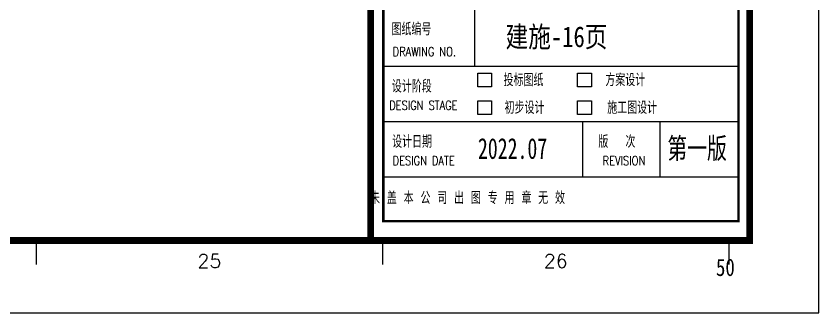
# Model space of a CAD drawing. Header units: inches. Extents: x 0 to 508000, y 0 to 738838.
# Drawn here: x 502205 to 508000, y 198338 to 200481 of the extents above; entities that cross this region are included whole.
import ezdxf
from ezdxf.enums import TextEntityAlignment as Align

# ---------------------------------------------------------------- set-up
doc = ezdxf.new("R2010")
doc.units = ezdxf.units.IN
doc.header["$LTSCALE"] = 1000
doc.header["$MEASUREMENT"] = 0
for name, color, linetype, true_color in [('TK', 7, 'Continuous', 0xffffff), ('TK-TEXT', 4, 'Continuous', 0x00ffff), ('ZG-图号', 2, 'Continuous', 0xffff00), ('ZG-图框层', 4, 'Continuous', 0x00ffff), ('ZG-比例', 140, 'Continuous', 0x00bfff)]:
    doc.layers.add(name, color=color, linetype=linetype, true_color=true_color)
doc.styles.add('-宋体', font='simsun.ttc', dxfattribs={"height": 0.2, "bigfont": 'gbcbig.shx'})
doc.styles.add('CCIAD-图框(可变字)', font='simhei.ttf', dxfattribs={"height": 0.2, "bigfont": 'gbcbig.shx'})
doc.styles.add('ISOCP', font='txt.shx', dxfattribs={"height": 0.2, "bigfont": 'gbcbig.shx'})
doc.styles.add('基本字体', font='simplex.shx', dxfattribs={"height": 0.2, "bigfont": 'gbcbig.shx'})
doc.styles.add('宋体-TK', font='simsun.ttc', dxfattribs={"height": 0.2, "bigfont": 'gbcbig.shx'})

# ---------------------------------------------------------------- blocks, each defined once
blk = doc.blocks.new('DAnoyomous21948')
at = {"layer": 'TK', "style": '基本字体'}
blk.add_text('图纸编号', height=90, dxfattribs=at).set_placement((504914.5, 200341.7))
at = {"layer": 'TK', "style": '基本字体', "width": 0.8}
blk.add_text('DRAWING NO.', height=64.998, dxfattribs=at).set_placement((504923.3, 200191.7))
blk = doc.blocks.new('DAnoyomous21951')
at = {"layer": 'TK', "style": '基本字体'}
blk.add_text('设计阶段', height=90, dxfattribs=at).set_placement((504917, 199929))
at = {"layer": 'TK', "style": '基本字体', "width": 0.8}
blk.add_text('DESIGN STAGE', height=64.998, dxfattribs=at).set_placement((504898.5, 199804))
blk = doc.blocks.new('DAnoyomous21954')
at = {"layer": 'TK', "style": '基本字体'}
blk.add_text('设计日期', height=90, dxfattribs=at).set_placement((504918.8, 199530))
at = {"layer": 'TK', "style": '基本字体', "width": 0.8}
blk.add_text('DESIGN DATE', height=65.014, dxfattribs=at).set_placement((504923.2, 199405))
blk = doc.blocks.new('DAnoyomous21960')
at = {"layer": 'TK', "style": '基本字体'}
blk.add_text('版  次', height=90, dxfattribs=at).set_placement((506407.8, 199529.8))
at = {"layer": 'TK', "style": '基本字体', "width": 0.8}
blk.add_text('REVISION', height=65, dxfattribs=at).set_placement((506439, 199404.8))

msp = doc.modelspace()

# ---------------------------------------------------------------- linework, layer by layer
at = {"layer": 'TK', "lineweight": -3}
for p, q in [((505513.3, 200919.8), (505513.3, 200119.8)), ((504865.9, 200119.8), (507419.3, 200119.8)), ((504965.9, 200119.8), (507419.3, 200119.8)), ((504965.9, 200119.8), (507419.3, 200119.8)), ((504965.9, 200119.8), (507419.3, 200119.8)), ((504965.9, 200119.8), (507419.3, 200119.8)), ((504865.9, 199719.8), (507419.3, 199719.8)), ((504965.9, 199719.8), (507419.3, 199719.8)), ((506292.9, 199719.8), (506292.9, 199319.8)), ((506852.5, 199719.8), (506852.5, 199319.8)), ((504865.9, 199319.8), (507419.3, 199319.8)), ((504965.9, 199319.8), (506965.9, 199319.8)), ((502350, 198884.1), (502350, 198688.4)), ((504850, 198884.1), (504850, 198688.4)), ((507350, 198884.1), (507350, 198688.4))]:
    msp.add_line(p, q, dxfattribs=at)
at = {"layer": 'TK', "lineweight": -3, "const_width": 50}
msp.add_lwpolyline([(504764.3, 198861.3), (504764.3, 239888.4)], dxfattribs=at)
at = {"layer": 'TK', "lineweight": -3}
msp.add_lwpolyline([(504764.3, 198861.3), (507500, 198861.3), (507500, 239888.4)], dxfattribs=at)
at = {"layer": 'TK', "lineweight": -3, "const_width": 17.3}
msp.add_lwpolyline([(504855.9, 207608.3), (507419.3, 207608.3), (507419.3, 199001.1), (504855.9, 199001.1)], close=True, dxfattribs=at)
at = {"layer": 'TK', "lineweight": -3}
for points in [[(505537.2, 200069.8), (505637.2, 200069.8), (505637.2, 199969.8), (505537.2, 199969.8)], [(506257.3, 200069.8), (506357.3, 200069.8), (506357.3, 199969.8), (506257.3, 199969.8)], [(505537.2, 199869.8), (505637.2, 199869.8), (505637.2, 199769.8), (505537.2, 199769.8)], [(506257.3, 199869.8), (506357.3, 199869.8), (506357.3, 199769.8), (506257.3, 199769.8)]]:
    msp.add_lwpolyline(points, close=True, dxfattribs=at)
at = {"layer": 'ZG-图框层', "lineweight": -3}
msp.add_lwpolyline([(441100, 240388.4), (441100, 198338.4), (508000, 198338.4), (508000, 240388.4)], close=True, dxfattribs=at)
at = {"layer": 'ZG-图框层', "lineweight": -3, "const_width": 50}
msp.add_lwpolyline([(442350, 198861.3), (442350, 239888.4), (507500, 239888.4), (507500, 198861.3)], close=True, dxfattribs=at)

# ---------------------------------------------------------------- block references
at = {"layer": 'TK'}
for name in ['DAnoyomous21948', 'DAnoyomous21951', 'DAnoyomous21954', 'DAnoyomous21960']:
    msp.add_blockref(name, (0, 0), dxfattribs=at)

# ---------------------------------------------------------------- texts
at = {"layer": 'TK', "style": '基本字体', "width": 0.8}
for s, p in [('投标图纸', (505867.6, 200019.8)), ('方案设计  ', (506651.5, 200019.8)), ('初步设计', (505874.8, 199819.8)), ('施工图设计', (506651.5, 199819.8))]:
    msp.add_text(s, height=90, dxfattribs=at).set_placement(p, align=Align.MIDDLE_CENTER)
msp.add_text('未 盖 本 公 司 出 图 专 用 章 无 效', height=90, dxfattribs=at).set_placement((506166.8, 199168.7), align=Align.MIDDLE_RIGHT)
at = {"layer": 'TK', "style": 'ISOCP'}
for s, p in [('25', (503600, 198713.4)), ('26', (506100, 198713.4))]:
    msp.add_text(s, height=100, dxfattribs=at).set_placement(p, align=Align.MIDDLE_CENTER)
at = {"layer": 'TK-TEXT', "style": 'CCIAD-图框(可变字)', "width": 0.7}
for tag, p, s in [('2022.07', (505538.5, 199450.1), '2022.07'), ('第一版', (506905.8, 199452.1), '第一版')]:
    msp.add_attdef(tag, p, s, height=150, dxfattribs=at)
at = {"layer": 'ZG-图号', "style": '-宋体', "width": 0.8}
msp.add_text('建施-16页 ', height=150, dxfattribs=at).set_placement((506146.4, 200331.4), align=Align.MIDDLE_CENTER)
at = {"layer": 'ZG-比例', "style": '宋体-TK', "width": 0.8}
msp.add_text('50', height=125, dxfattribs=at).set_placement((507256.6, 198605))

doc.saveas('drawing.dxf')
